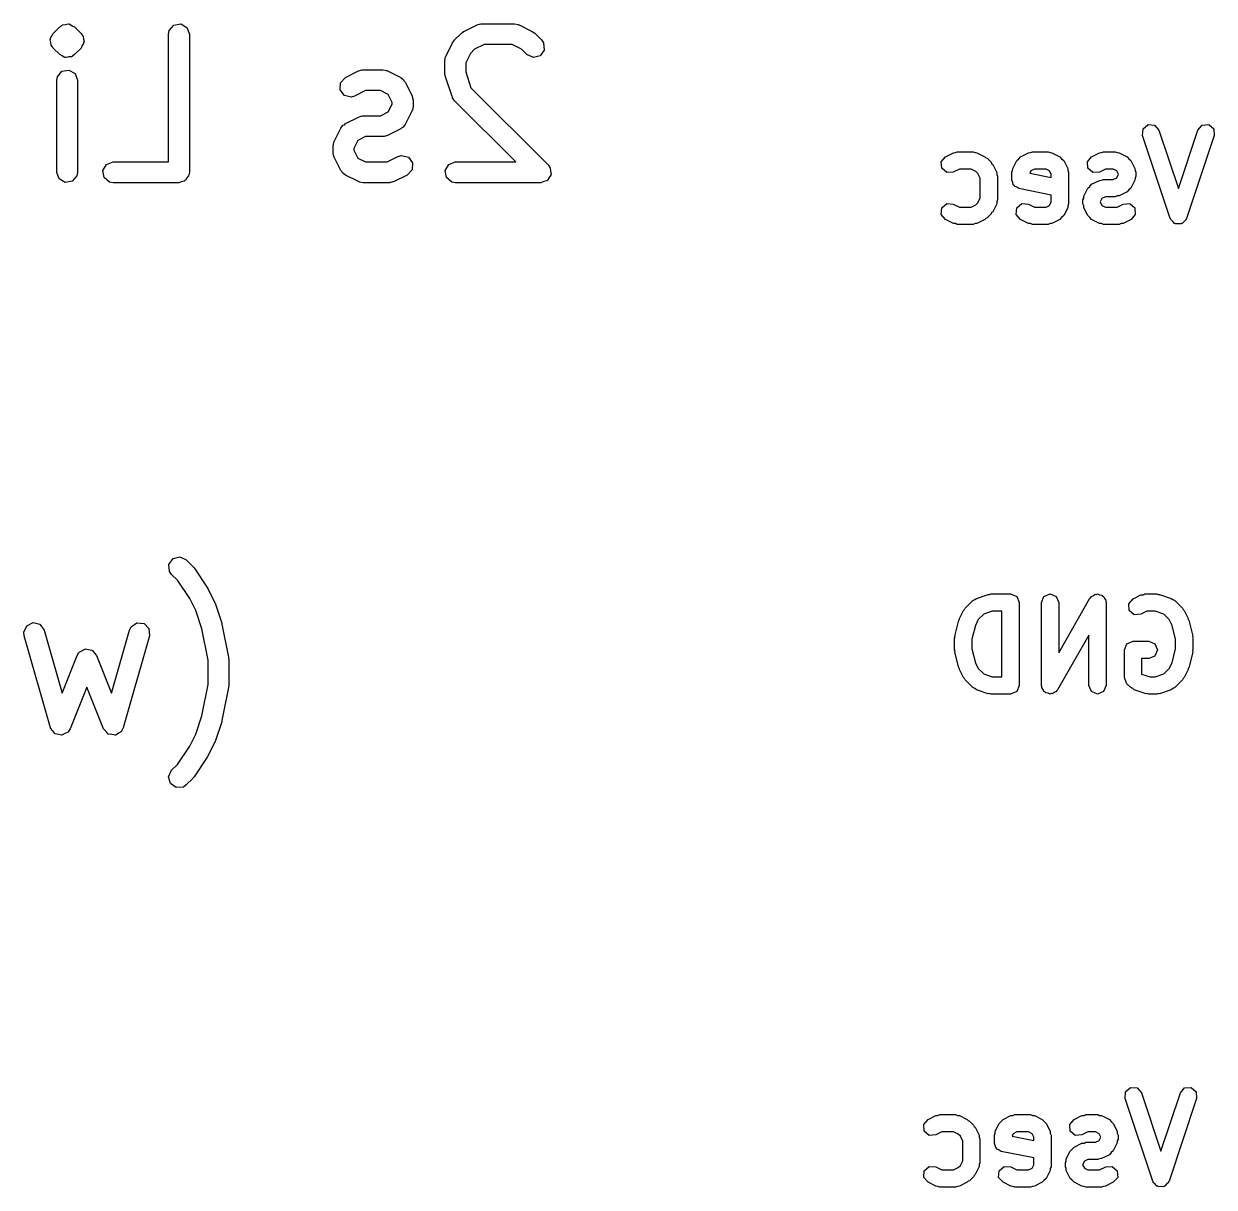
# Model space of a CAD drawing. Extents: x 83.8 to 115, y -109.2 to -88.6.
# Drawn here: x 106.4 to 115.02, y -98.6 to -90.18 of the extents above; entities that cross this region are included whole.
import ezdxf

# ---------------------------------------------------------------- set-up
doc = ezdxf.new("R2010")
doc.units = 0
doc.layers.add('BLACK', color=7, linetype='CONTINUOUS')

msp = doc.modelspace()

# ---------------------------------------------------------------- linework, layer by layer
at = {"layer": 'BLACK', "linetype": 'CONTINUOUS'}
for p, q in [((106.661, -90.2043), (106.669, -90.1987)), ((106.669, -90.1987), (106.671, -90.1959)), ((106.671, -90.1959), (106.674, -90.1951)), ((106.674, -90.1951), (106.675, -90.195)), ((106.675, -90.195), (106.677, -90.1924)), ((106.677, -90.1924), (106.679, -90.1921)), ((106.679, -90.1921), (106.683, -90.1894)), ((106.683, -90.1894), (106.702, -90.1877)), ((106.702, -90.1877), (106.721, -90.1827)), ((106.721, -90.1827), (106.724, -90.1841)), ((106.724, -90.1841), (106.727, -90.1835)), ((106.727, -90.1835), (106.73, -90.1852)), ((106.73, -90.1852), (106.734, -90.1849)), ((106.734, -90.1849), (106.75, -90.1961)), ((106.75, -90.1961), (106.767, -90.2043)), ((107.453, -90.2317), (107.486, -90.1924)), ((107.486, -90.1924), (107.537, -90.1835)), ((107.537, -90.1835), (107.581, -90.2092)), ((109.586, -90.2379), (109.681, -90.1903)), ((109.681, -90.1903), (109.706, -90.1829)), ((109.706, -90.1829), (109.71, -90.1839)), ((109.71, -90.1839), (109.714, -90.1824)), ((109.714, -90.1824), (109.952, -90.1824)), ((109.952, -90.1824), (109.978, -90.1869)), ((109.978, -90.1869), (109.981, -90.1898)), ((109.981, -90.1898), (109.986, -90.1903)), ((109.986, -90.1903), (110.081, -90.2379)), ((106.594, -90.2856), (106.605, -90.2696)), ((106.605, -90.2696), (106.614, -90.252)), ((106.614, -90.252), (106.661, -90.2043)), ((106.767, -90.2043), (106.815, -90.252)), ((106.815, -90.252), (106.821, -90.2601)), ((106.821, -90.2601), (106.823, -90.262)), ((106.823, -90.262), (106.824, -90.2652)), ((106.824, -90.2652), (106.83, -90.2733)), ((106.83, -90.2733), (106.832, -90.2927)), ((107.449, -90.2574), (107.453, -90.2317)), ((107.449, -91.1824), (107.449, -90.2574)), ((107.581, -90.2092), (107.599, -90.2574)), ((107.599, -90.2574), (107.599, -91.2574)), ((109.518, -90.2996), (109.566, -90.252)), ((109.566, -90.252), (109.584, -90.2391)), ((109.584, -90.2391), (109.586, -90.2379)), ((110.081, -90.2379), (110.099, -90.2513)), ((110.099, -90.2513), (110.101, -90.252)), ((110.101, -90.252), (110.148, -90.2996)), ((106.592, -90.2985), (106.595, -90.2923)), ((106.597, -90.3173), (106.592, -90.2985)), ((106.595, -90.2923), (106.594, -90.2856)), ((106.599, -90.3367), (106.597, -90.3173)), ((106.604, -90.3448), (106.599, -90.3367)), ((106.605, -90.348), (106.604, -90.3448)), ((106.608, -90.3499), (106.605, -90.348)), ((106.614, -90.358), (106.608, -90.3499)), ((106.661, -90.4057), (106.614, -90.358)), ((106.815, -90.358), (106.767, -90.4057)), ((106.823, -90.3404), (106.815, -90.358)), ((106.834, -90.3244), (106.823, -90.3404)), ((106.832, -90.2927), (106.837, -90.3115)), ((106.837, -90.3115), (106.834, -90.3177)), ((106.834, -90.3177), (106.834, -90.3244)), ((109.457, -90.4143), (109.504, -90.3191)), ((109.504, -90.3191), (109.518, -90.3011)), ((109.518, -90.3011), (109.518, -90.2996)), ((109.663, -90.3666), (109.633, -90.397)), ((109.732, -90.3324), (109.663, -90.3666)), ((109.935, -90.3324), (109.732, -90.3324)), ((110.003, -90.3666), (109.935, -90.3324)), ((110.042, -90.4057), (110.003, -90.3666)), ((110.148, -90.2996), (110.163, -90.3209)), ((110.163, -90.3209), (110.168, -90.372)), ((106.679, -90.4139), (106.661, -90.4057)), ((106.695, -90.4251), (106.679, -90.4139)), ((106.698, -90.4248), (106.695, -90.4251)), ((106.701, -90.4265), (106.698, -90.4248)), ((106.705, -90.4259), (106.701, -90.4265)), ((106.708, -90.4273), (106.705, -90.4259)), ((106.727, -90.4223), (106.708, -90.4273)), ((106.746, -90.4206), (106.727, -90.4223)), ((106.75, -90.4179), (106.746, -90.4206)), ((106.752, -90.4176), (106.75, -90.4179)), ((106.754, -90.415), (106.752, -90.4176)), ((106.757, -90.4141), (106.754, -90.4149)), ((106.754, -90.4149), (106.754, -90.415)), ((106.759, -90.4113), (106.757, -90.4141)), ((106.767, -90.4057), (106.759, -90.4113)), ((109.449, -90.4479), (109.453, -90.4222)), ((109.449, -90.5431), (109.449, -90.4479)), ((109.453, -90.4222), (109.456, -90.4188)), ((109.456, -90.4188), (109.457, -90.4143)), ((109.633, -90.397), (109.599, -90.4656)), ((110.089, -90.4273), (110.042, -90.4057)), ((110.138, -90.4141), (110.089, -90.4273)), ((110.168, -90.372), (110.138, -90.4141)), ((106.644, -90.5651), (106.677, -90.5258)), ((106.677, -90.5258), (106.727, -90.5169)), ((106.727, -90.5169), (106.772, -90.5425)), ((106.772, -90.5425), (106.789, -90.5907)), ((108.728, -90.5713), (108.824, -90.5236)), ((108.824, -90.5236), (108.849, -90.5162)), ((108.849, -90.5162), (108.853, -90.5172)), ((108.853, -90.5172), (108.857, -90.5157)), ((108.857, -90.5157), (109, -90.5157)), ((109, -90.5157), (109.026, -90.5202)), ((109.026, -90.5202), (109.029, -90.5231)), ((109.029, -90.5231), (109.034, -90.5236)), ((109.034, -90.5236), (109.129, -90.5713)), ((109.449, -90.5446), (109.449, -90.5431)), ((109.599, -90.4656), (109.599, -90.5309)), ((109.599, -90.5309), (109.637, -90.6454)), ((106.639, -90.5907), (106.644, -90.5651)), ((106.639, -91.2574), (106.639, -90.5907)), ((106.789, -90.5907), (106.789, -91.2574)), ((108.69, -90.6597), (108.693, -90.6085)), ((108.693, -90.6085), (108.728, -90.5713)), ((109.129, -90.5713), (109.15, -90.5868)), ((109.15, -90.5868), (109.154, -90.5971)), ((109.154, -90.5971), (109.162, -90.6048)), ((109.162, -90.6048), (109.21, -90.7)), ((109.453, -90.5668), (109.449, -90.5446)), ((109.5, -90.7097), (109.453, -90.5668)), ((108.721, -90.7009), (108.69, -90.6597)), ((108.77, -90.7128), (108.721, -90.7009)), ((108.795, -90.7054), (108.77, -90.7128)), ((108.875, -90.6657), (108.795, -90.7054)), ((108.982, -90.6657), (108.875, -90.6657)), ((109.039, -90.6942), (108.982, -90.6657)), ((109.068, -90.7513), (109.039, -90.6942)), ((109.21, -90.7), (109.217, -90.725)), ((109.503, -90.7132), (109.5, -90.7097)), ((109.503, -90.7176), (109.503, -90.7132)), ((109.637, -90.6454), (110.196, -91.2043)), ((109.039, -90.8205), (109.068, -90.7635)), ((109.068, -90.7635), (109.068, -90.7513)), ((109.218, -90.7812), (109.213, -90.8068)), ((109.217, -90.725), (109.216, -90.7294)), ((109.216, -90.7294), (109.218, -90.7336)), ((109.218, -90.7336), (109.218, -90.7812)), ((109.518, -90.739), (109.503, -90.7176)), ((109.962, -91.1824), (109.518, -90.739)), ((108.728, -90.9046), (108.824, -90.857)), ((108.824, -90.857), (108.849, -90.8495)), ((108.849, -90.8495), (108.853, -90.8506)), ((108.853, -90.8506), (108.857, -90.849)), ((108.857, -90.849), (108.982, -90.849)), ((108.982, -90.849), (109.039, -90.8205)), ((109.21, -90.8147), (109.162, -90.91)), ((109.213, -90.8068), (109.21, -90.8103)), ((109.21, -90.8103), (109.21, -90.8147)), ((108.647, -91.0334), (108.695, -90.9381)), ((108.695, -90.9381), (108.71, -90.9172)), ((108.71, -90.9172), (108.721, -90.9127)), ((108.721, -90.9127), (108.728, -90.9046)), ((109.129, -90.9435), (109.034, -90.9911)), ((109.136, -90.9354), (109.129, -90.9435)), ((109.147, -90.9309), (109.136, -90.9354)), ((109.162, -90.91), (109.147, -90.9309)), ((114.498, -90.9912), (114.501, -90.9435)), ((114.501, -90.9435), (114.537, -90.9121)), ((114.537, -90.9121), (114.585, -90.9155)), ((114.585, -90.9155), (114.616, -90.9517)), ((114.616, -90.9517), (114.757, -91.3738)), ((114.757, -91.3738), (114.898, -90.9517)), ((114.898, -90.9517), (114.929, -90.9155)), ((114.929, -90.9155), (114.977, -90.9121)), ((114.977, -90.9121), (115.013, -90.9435)), ((115.013, -90.9435), (115.016, -90.9912)), ((108.639, -91.0669), (108.644, -91.0413)), ((108.644, -91.0413), (108.647, -91.0378)), ((108.647, -91.0378), (108.647, -91.0334)), ((108.818, -91.0276), (108.789, -91.0846)), ((108.875, -90.999), (108.818, -91.0276)), ((109, -90.999), (108.875, -90.999)), ((109.004, -90.9975), (109, -90.999)), ((109.009, -90.9986), (109.004, -90.9975)), ((109.034, -90.9911), (109.009, -90.9986)), ((114.698, -91.5912), (114.498, -90.9912)), ((115.016, -90.9912), (114.816, -91.5912)), ((108.639, -91.1145), (108.639, -91.0669)), ((108.641, -91.1187), (108.639, -91.1145)), ((108.64, -91.1231), (108.641, -91.1187)), ((108.647, -91.1481), (108.64, -91.1231)), ((108.789, -91.0846), (108.789, -91.0968)), ((108.789, -91.0968), (108.818, -91.1539)), ((109.03, -91.1824), (109.109, -91.1427)), ((109.109, -91.1427), (109.134, -91.1353)), ((109.134, -91.1353), (109.184, -91.1472)), ((113.041, -91.1802), (113.072, -91.1441)), ((113.072, -91.1441), (113.129, -91.1155)), ((113.129, -91.1155), (113.144, -91.1145)), ((113.144, -91.1145), (113.157, -91.1089)), ((113.157, -91.1089), (113.271, -91.1089)), ((113.271, -91.1089), (113.285, -91.1145)), ((113.285, -91.1145), (113.299, -91.1155)), ((113.299, -91.1155), (113.357, -91.1441)), ((113.357, -91.1441), (113.363, -91.1519)), ((113.602, -91.1591), (113.615, -91.1441)), ((113.615, -91.1441), (113.672, -91.1155)), ((113.672, -91.1155), (113.687, -91.1145)), ((113.687, -91.1145), (113.7, -91.1089)), ((113.7, -91.1089), (113.814, -91.1089)), ((113.814, -91.1089), (113.828, -91.1145)), ((113.828, -91.1145), (113.842, -91.1155)), ((113.842, -91.1155), (113.899, -91.1441)), ((113.899, -91.1441), (113.912, -91.1591)), ((114.098, -91.1802), (114.129, -91.1441)), ((114.129, -91.1441), (114.186, -91.1155)), ((114.186, -91.1155), (114.201, -91.1145)), ((114.201, -91.1145), (114.214, -91.1089)), ((114.214, -91.1089), (114.3, -91.1089)), ((114.3, -91.1089), (114.313, -91.1145)), ((114.313, -91.1145), (114.328, -91.1155)), ((114.328, -91.1155), (114.385, -91.1441)), ((114.385, -91.1441), (114.398, -91.1591)), ((106.974, -91.2444), (106.999, -91.1999)), ((106.999, -91.1999), (107.048, -91.1824)), ((107.048, -91.1824), (107.449, -91.1824)), ((108.695, -91.2433), (108.647, -91.1481)), ((108.818, -91.1539), (108.875, -91.1824)), ((108.875, -91.1824), (109.03, -91.1824)), ((109.184, -91.1472), (109.215, -91.1884)), ((109.215, -91.1884), (109.212, -91.2396)), ((109.45, -91.2444), (109.476, -91.1999)), ((109.476, -91.1999), (109.524, -91.1824)), ((109.524, -91.1824), (109.962, -91.1824)), ((110.196, -91.2043), (110.205, -91.2178)), ((110.205, -91.2178), (110.208, -91.2199)), ((110.208, -91.2199), (110.208, -91.2219)), ((110.208, -91.2219), (110.211, -91.2257)), ((110.211, -91.2257), (110.213, -91.2482)), ((113.044, -91.228), (113.041, -91.1802)), ((113.08, -91.2593), (113.044, -91.228)), ((113.363, -91.1519), (113.373, -91.1558)), ((113.373, -91.1558), (113.401, -91.1844)), ((113.401, -91.1844), (113.405, -91.1939)), ((113.405, -91.1939), (113.413, -91.2006)), ((113.413, -91.2006), (113.442, -91.2578)), ((113.557, -91.2437), (113.558, -91.2292)), ((113.558, -91.2292), (113.587, -91.172)), ((113.587, -91.172), (113.602, -91.1591)), ((113.912, -91.1591), (113.927, -91.172)), ((113.927, -91.172), (113.956, -91.2292)), ((113.956, -91.2292), (113.957, -91.2437)), ((114.101, -91.228), (114.098, -91.1802)), ((114.137, -91.2593), (114.101, -91.228)), ((114.398, -91.1591), (114.413, -91.172)), ((114.413, -91.172), (114.442, -91.2292)), ((114.442, -91.2292), (114.443, -91.2437)), ((106.657, -91.3056), (106.639, -91.2574)), ((106.701, -91.3312), (106.657, -91.3056)), ((106.785, -91.283), (106.752, -91.3223)), ((106.789, -91.2574), (106.785, -91.283)), ((106.983, -91.2949), (106.974, -91.2444)), ((107.022, -91.3279), (106.983, -91.2949)), ((107.566, -91.3171), (107.561, -91.3223)), ((107.572, -91.3148), (107.566, -91.3171)), ((107.582, -91.298), (107.572, -91.3148)), ((107.594, -91.283), (107.582, -91.298)), ((107.596, -91.2733), (107.594, -91.283)), ((107.598, -91.2704), (107.596, -91.2733)), ((107.599, -91.2574), (107.597, -91.2671)), ((107.597, -91.2671), (107.598, -91.2704)), ((108.703, -91.251), (108.695, -91.2433)), ((108.707, -91.2613), (108.703, -91.251)), ((108.728, -91.2768), (108.707, -91.2613)), ((108.824, -91.3245), (108.728, -91.2768)), ((109.176, -91.2768), (109.081, -91.3245)), ((109.212, -91.2396), (109.176, -91.2768)), ((109.459, -91.2949), (109.45, -91.2444)), ((109.498, -91.3279), (109.459, -91.2949)), ((110.186, -91.3188), (110.164, -91.3247)), ((110.188, -91.316), (110.186, -91.3188)), ((110.191, -91.3148), (110.188, -91.316)), ((110.202, -91.2953), (110.191, -91.3148)), ((110.215, -91.2768), (110.202, -91.2953)), ((110.213, -91.2482), (110.217, -91.2704)), ((110.217, -91.2704), (110.215, -91.2734)), ((110.215, -91.2734), (110.215, -91.2768)), ((113.128, -91.2559), (113.08, -91.2593)), ((113.172, -91.2339), (113.128, -91.2559)), ((113.257, -91.2339), (113.172, -91.2339)), ((113.292, -91.2514), (113.257, -91.2339)), ((113.306, -91.2656), (113.292, -91.2514)), ((113.323, -91.3005), (113.306, -91.2656)), ((113.323, -91.4424), (113.323, -91.3005)), ((113.442, -91.2578), (113.443, -91.2723)), ((113.443, -91.2723), (113.448, -91.2857)), ((113.448, -91.2857), (113.448, -91.4571)), ((113.552, -91.2571), (113.557, -91.2437)), ((113.552, -91.3143), (113.552, -91.2571)), ((113.559, -91.3311), (113.552, -91.3143)), ((113.689, -91.2466), (113.681, -91.2639)), ((113.681, -91.2639), (113.837, -91.2952)), ((113.715, -91.2339), (113.689, -91.2466)), ((113.8, -91.2339), (113.715, -91.2339)), ((113.825, -91.2466), (113.8, -91.2339)), ((113.837, -91.2719), (113.825, -91.2466)), ((113.837, -91.2952), (113.837, -91.2719)), ((113.957, -91.2437), (113.962, -91.2571)), ((113.962, -91.2571), (113.962, -91.4857)), ((114.129, -91.3441), (114.186, -91.3155)), ((114.185, -91.2559), (114.137, -91.2593)), ((114.229, -91.2339), (114.185, -91.2559)), ((114.186, -91.3155), (114.201, -91.3145)), ((114.201, -91.3145), (114.214, -91.3089)), ((114.214, -91.3089), (114.285, -91.3089)), ((114.285, -91.2339), (114.229, -91.2339)), ((114.311, -91.2466), (114.285, -91.2339)), ((114.285, -91.3089), (114.311, -91.2963)), ((114.323, -91.2714), (114.311, -91.2466)), ((114.311, -91.2963), (114.323, -91.2714)), ((114.442, -91.3137), (114.413, -91.3708)), ((114.443, -91.2992), (114.442, -91.3137)), ((114.443, -91.2437), (114.448, -91.2571)), ((114.448, -91.2857), (114.443, -91.2992)), ((114.448, -91.2571), (114.448, -91.2857)), ((106.752, -91.3223), (106.701, -91.3312)), ((107.048, -91.3324), (107.022, -91.3279)), ((107.524, -91.3324), (107.048, -91.3324)), ((107.542, -91.3257), (107.524, -91.3324)), ((107.561, -91.3223), (107.542, -91.3257)), ((108.828, -91.325), (108.824, -91.3245)), ((108.831, -91.3279), (108.828, -91.325)), ((108.857, -91.3324), (108.831, -91.3279)), ((109.048, -91.3324), (108.857, -91.3324)), ((109.052, -91.3308), (109.048, -91.3324)), ((109.056, -91.3319), (109.052, -91.3308)), ((109.081, -91.3245), (109.056, -91.3319)), ((109.524, -91.3324), (109.498, -91.3279)), ((110.143, -91.3324), (109.524, -91.3324)), ((110.164, -91.3247), (110.143, -91.3324)), ((113.562, -91.349), (113.559, -91.3311)), ((113.568, -91.3525), (113.562, -91.349)), ((113.57, -91.3585), (113.568, -91.3525)), ((113.587, -91.3654), (113.57, -91.3585)), ((113.602, -91.3756), (113.587, -91.3654)), ((113.837, -91.4227), (113.602, -91.3756)), ((114.073, -91.4292), (114.101, -91.372)), ((114.101, -91.372), (114.116, -91.3591)), ((114.116, -91.3591), (114.129, -91.3441)), ((114.385, -91.3988), (114.328, -91.4273)), ((114.398, -91.3838), (114.385, -91.3988)), ((114.413, -91.3708), (114.398, -91.3838)), ((113.044, -91.5149), (113.08, -91.4836)), ((113.08, -91.4836), (113.128, -91.487)), ((113.128, -91.487), (113.172, -91.5089)), ((113.292, -91.4915), (113.306, -91.4773)), ((113.306, -91.4773), (113.323, -91.4424)), ((113.442, -91.4851), (113.413, -91.5422)), ((113.443, -91.4706), (113.442, -91.4851)), ((113.448, -91.4571), (113.443, -91.4706)), ((113.587, -91.5149), (113.623, -91.4836)), ((113.623, -91.4836), (113.671, -91.487)), ((113.671, -91.487), (113.715, -91.5089)), ((113.825, -91.4963), (113.837, -91.471)), ((113.837, -91.471), (113.837, -91.4227)), ((113.962, -91.4857), (113.957, -91.4992)), ((114.066, -91.4571), (114.072, -91.4437)), ((114.066, -91.4857), (114.066, -91.4571)), ((114.072, -91.4992), (114.066, -91.4857)), ((114.072, -91.4437), (114.073, -91.4292)), ((114.204, -91.4466), (114.191, -91.4714)), ((114.191, -91.4714), (114.204, -91.4963)), ((114.229, -91.4339), (114.204, -91.4466)), ((114.3, -91.4339), (114.229, -91.4339)), ((114.313, -91.4284), (114.3, -91.4339)), ((114.328, -91.4273), (114.313, -91.4284)), ((114.314, -91.5089), (114.358, -91.487)), ((114.358, -91.487), (114.405, -91.4836)), ((114.405, -91.4836), (114.442, -91.5149)), ((113.041, -91.5626), (113.044, -91.5149)), ((113.072, -91.5988), (113.041, -91.5626)), ((113.172, -91.5089), (113.257, -91.5089)), ((113.257, -91.5089), (113.292, -91.4915)), ((113.401, -91.5585), (113.373, -91.587)), ((113.405, -91.549), (113.401, -91.5585)), ((113.413, -91.5422), (113.405, -91.549)), ((113.584, -91.5626), (113.587, -91.5149)), ((113.615, -91.5988), (113.584, -91.5626)), ((113.715, -91.5089), (113.8, -91.5089)), ((113.8, -91.5089), (113.825, -91.4963)), ((113.927, -91.5708), (113.912, -91.5838)), ((113.956, -91.5137), (113.927, -91.5708)), ((113.957, -91.4992), (113.956, -91.5137)), ((114.073, -91.5137), (114.072, -91.4992)), ((114.101, -91.5708), (114.073, -91.5137)), ((114.116, -91.5838), (114.101, -91.5708)), ((114.204, -91.4963), (114.229, -91.5089)), ((114.229, -91.5089), (114.314, -91.5089)), ((114.445, -91.5626), (114.414, -91.5988)), ((114.442, -91.5149), (114.445, -91.5626)), ((113.129, -91.6273), (113.072, -91.5988)), ((113.144, -91.6284), (113.129, -91.6273)), ((113.157, -91.6339), (113.144, -91.6284)), ((113.271, -91.6339), (113.157, -91.6339)), ((113.285, -91.6284), (113.271, -91.6339)), ((113.299, -91.6273), (113.285, -91.6284)), ((113.357, -91.5988), (113.299, -91.6273)), ((113.363, -91.591), (113.357, -91.5988)), ((113.373, -91.587), (113.363, -91.591)), ((113.672, -91.6273), (113.615, -91.5988)), ((113.687, -91.6284), (113.672, -91.6273)), ((113.7, -91.6339), (113.687, -91.6284)), ((113.814, -91.6339), (113.7, -91.6339)), ((113.828, -91.6284), (113.814, -91.6339)), ((113.842, -91.6273), (113.828, -91.6284)), ((113.899, -91.5988), (113.842, -91.6273)), ((113.912, -91.5838), (113.899, -91.5988)), ((114.129, -91.5988), (114.116, -91.5838)), ((114.186, -91.6273), (114.129, -91.5988)), ((114.201, -91.6284), (114.186, -91.6273)), ((114.214, -91.6339), (114.201, -91.6284)), ((114.329, -91.6339), (114.214, -91.6339)), ((114.342, -91.6284), (114.329, -91.6339)), ((114.357, -91.6273), (114.342, -91.6284)), ((114.414, -91.5988), (114.357, -91.6273)), ((114.701, -91.5947), (114.698, -91.5912)), ((114.701, -91.5994), (114.701, -91.5947)), ((114.716, -91.6124), (114.701, -91.5994)), ((114.729, -91.6273), (114.716, -91.6124)), ((114.734, -91.6277), (114.729, -91.6273)), ((114.737, -91.6307), (114.734, -91.6277)), ((114.757, -91.6293), (114.737, -91.6307)), ((114.777, -91.6307), (114.757, -91.6293)), ((114.78, -91.6277), (114.777, -91.6307)), ((114.785, -91.6273), (114.78, -91.6277)), ((114.798, -91.6124), (114.785, -91.6273)), ((114.813, -91.5994), (114.798, -91.6124)), ((114.816, -91.5912), (114.813, -91.5947)), ((114.813, -91.5947), (114.813, -91.5994)), ((107.451, -94.0951), (107.481, -94.0531)), ((107.481, -94.0531), (107.53, -94.0398)), ((107.53, -94.0398), (107.577, -94.0615)), ((107.577, -94.0615), (107.624, -94.1091)), ((107.456, -94.1462), (107.451, -94.0951)), ((107.471, -94.1676), (107.456, -94.1462)), ((107.624, -94.1091), (107.631, -94.1185)), ((107.631, -94.1185), (107.634, -94.1205)), ((107.634, -94.1205), (107.729, -94.2634)), ((107.513, -94.2099), (107.471, -94.1676)), ((107.602, -94.3427), (107.513, -94.2099)), ((107.729, -94.2634), (107.732, -94.2696)), ((107.732, -94.2696), (107.734, -94.2715)), ((107.734, -94.2715), (107.781, -94.3667)), ((113.295, -94.3407), (113.38, -94.3121)), ((113.38, -94.3121), (113.39, -94.3129)), ((113.39, -94.3129), (113.4, -94.3089)), ((113.4, -94.3089), (113.543, -94.3089)), ((113.543, -94.3089), (113.587, -94.3272)), ((113.587, -94.3272), (113.605, -94.3714)), ((113.766, -94.3714), (113.784, -94.3272)), ((113.784, -94.3272), (113.829, -94.3089)), ((113.829, -94.3089), (113.873, -94.3272)), ((113.873, -94.3272), (113.891, -94.3714)), ((114.124, -94.3352), (114.127, -94.3272)), ((114.127, -94.3272), (114.142, -94.321)), ((114.142, -94.321), (114.155, -94.3111)), ((114.155, -94.3111), (114.163, -94.3122)), ((114.163, -94.3122), (114.171, -94.3089)), ((114.171, -94.3089), (114.186, -94.3151)), ((114.186, -94.3151), (114.202, -94.3172)), ((114.202, -94.3172), (114.208, -94.3239)), ((114.208, -94.3239), (114.216, -94.3272)), ((114.216, -94.3272), (114.222, -94.3422)), ((114.429, -94.3441), (114.486, -94.3155)), ((114.486, -94.3155), (114.501, -94.3145)), ((114.501, -94.3145), (114.514, -94.3089)), ((114.514, -94.3089), (114.6, -94.3089)), ((114.6, -94.3089), (114.61, -94.3129)), ((114.61, -94.3129), (114.62, -94.3121)), ((114.62, -94.3121), (114.705, -94.3407)), ((107.645, -94.429), (107.602, -94.3427)), ((107.781, -94.3667), (107.784, -94.3742)), ((107.784, -94.3742), (107.785, -94.3765)), ((107.785, -94.3765), (107.833, -94.5194)), ((113.209, -94.4225), (113.213, -94.4129)), ((113.213, -94.4129), (113.27, -94.3558)), ((113.27, -94.3558), (113.284, -94.3502)), ((113.284, -94.3502), (113.295, -94.3407)), ((113.605, -94.3714), (113.605, -94.9714)), ((113.766, -94.9714), (113.766, -94.3714)), ((113.891, -94.7361), (114.117, -94.3404)), ((113.891, -94.3714), (113.891, -94.7361)), ((114.117, -94.3404), (114.124, -94.3352)), ((114.222, -94.3422), (114.232, -94.355)), ((114.232, -94.355), (114.231, -94.3635)), ((114.231, -94.3635), (114.234, -94.3714)), ((114.234, -94.3714), (114.234, -94.9714)), ((114.398, -94.3802), (114.429, -94.3441)), ((114.401, -94.428), (114.398, -94.3802)), ((114.705, -94.3407), (114.716, -94.3502)), ((114.716, -94.3502), (114.73, -94.3558)), ((114.73, -94.3558), (114.787, -94.4129)), ((114.787, -94.4129), (114.791, -94.4225)), ((107.689, -94.5624), (107.645, -94.429)), ((113.139, -94.6134), (113.168, -94.4991)), ((113.168, -94.4991), (113.172, -94.4934)), ((113.172, -94.4934), (113.173, -94.4863)), ((113.173, -94.4863), (113.201, -94.4292)), ((113.201, -94.4292), (113.209, -94.4225)), ((113.309, -94.4942), (113.288, -94.5361)), ((113.348, -94.4546), (113.309, -94.4942)), ((113.41, -94.4339), (113.348, -94.4546)), ((113.48, -94.4339), (113.41, -94.4339)), ((113.48, -94.9089), (113.48, -94.4339)), ((114.437, -94.4593), (114.401, -94.428)), ((114.485, -94.4559), (114.437, -94.4593)), ((114.529, -94.4339), (114.485, -94.4559)), ((114.59, -94.4339), (114.529, -94.4339)), ((114.652, -94.4546), (114.59, -94.4339)), ((114.691, -94.4942), (114.652, -94.4546)), ((114.712, -94.5361), (114.691, -94.4942)), ((114.791, -94.4225), (114.799, -94.4292)), ((114.799, -94.4292), (114.827, -94.4863)), ((114.827, -94.4863), (114.828, -94.4934)), ((114.828, -94.4934), (114.832, -94.4991)), ((114.832, -94.4991), (114.861, -94.6134)), ((106.401, -94.5854), (106.422, -94.5386)), ((106.404, -94.6113), (106.401, -94.5854)), ((106.422, -94.5386), (106.468, -94.5161)), ((106.468, -94.5161), (106.518, -94.5286)), ((106.518, -94.5286), (106.548, -94.5701)), ((106.548, -94.5701), (106.679, -95.0258)), ((107.036, -95.0258), (107.166, -94.5701)), ((107.166, -94.5701), (107.177, -94.5467)), ((107.177, -94.5467), (107.22, -94.518)), ((107.22, -94.518), (107.271, -94.5233)), ((107.271, -94.5233), (107.307, -94.5601)), ((107.307, -94.5601), (107.31, -94.6113)), ((107.735, -94.7886), (107.689, -94.5624)), ((107.833, -94.5194), (107.834, -94.5261)), ((107.834, -94.5261), (107.835, -94.5284)), ((107.835, -94.5284), (107.883, -94.7665)), ((113.288, -94.5361), (113.262, -94.6363)), ((114.737, -94.6363), (114.712, -94.5361)), ((106.595, -95.278), (106.404, -94.6113)), ((107.31, -94.6113), (107.12, -95.278)), ((113.137, -94.6286), (113.141, -94.6212)), ((113.137, -94.7143), (113.137, -94.6286)), ((113.141, -94.6212), (113.139, -94.6134)), ((113.262, -94.6363), (113.262, -94.7066)), ((114.109, -94.6068), (113.883, -95.0024)), ((114.109, -94.9714), (114.109, -94.6068)), ((114.366, -94.7143), (114.384, -94.6701)), ((114.384, -94.6701), (114.429, -94.6518)), ((114.429, -94.6518), (114.543, -94.6518)), ((114.543, -94.6518), (114.587, -94.6701)), ((114.587, -94.6701), (114.605, -94.7143)), ((114.737, -94.7066), (114.737, -94.6363)), ((114.861, -94.6134), (114.859, -94.6212)), ((114.859, -94.6212), (114.862, -94.6286)), ((114.862, -94.6286), (114.862, -94.7143)), ((106.679, -95.0258), (106.788, -94.7533)), ((106.788, -94.7533), (106.797, -94.7375)), ((106.797, -94.7375), (106.798, -94.7348)), ((106.798, -94.7348), (106.799, -94.734)), ((106.799, -94.734), (106.801, -94.7312)), ((106.801, -94.7312), (106.822, -94.7201)), ((106.822, -94.7201), (106.842, -94.7078)), ((106.842, -94.7078), (106.844, -94.7081)), ((106.844, -94.7081), (106.846, -94.707)), ((106.846, -94.707), (106.869, -94.7117)), ((106.869, -94.7117), (106.893, -94.7151)), ((106.893, -94.7151), (106.894, -94.7169)), ((106.894, -94.7169), (106.897, -94.7174)), ((106.897, -94.7174), (106.911, -94.7359)), ((106.911, -94.7359), (106.927, -94.7533)), ((106.927, -94.7533), (107.036, -95.0258)), ((113.141, -94.7216), (113.137, -94.7143)), ((113.139, -94.7294), (113.141, -94.7216)), ((113.168, -94.8437), (113.139, -94.7294)), ((113.262, -94.7066), (113.288, -94.8068)), ((114.366, -94.9143), (114.366, -94.7143)), ((114.587, -94.7585), (114.543, -94.7768)), ((114.605, -94.7143), (114.587, -94.7585)), ((114.712, -94.8068), (114.737, -94.7066)), ((114.861, -94.7294), (114.832, -94.8437)), ((114.862, -94.7143), (114.859, -94.7216)), ((114.859, -94.7216), (114.861, -94.7294)), ((107.735, -94.9642), (107.735, -94.7886)), ((107.883, -94.7665), (107.883, -94.7779)), ((107.883, -94.7779), (107.885, -94.7812)), ((107.885, -94.7812), (107.885, -94.9717)), ((113.172, -94.8494), (113.168, -94.8437)), ((113.173, -94.8565), (113.172, -94.8494)), ((113.288, -94.8068), (113.309, -94.8487)), ((113.309, -94.8487), (113.348, -94.8882)), ((114.543, -94.7768), (114.491, -94.7768)), ((114.491, -94.7768), (114.491, -94.8883)), ((114.652, -94.8882), (114.691, -94.8487)), ((114.691, -94.8487), (114.712, -94.8068)), ((114.828, -94.8494), (114.827, -94.8565)), ((114.832, -94.8437), (114.828, -94.8494)), ((113.201, -94.9137), (113.173, -94.8565)), ((113.209, -94.9204), (113.201, -94.9137)), ((113.213, -94.9299), (113.209, -94.9204)), ((113.27, -94.9871), (113.213, -94.9299)), ((113.348, -94.8882), (113.41, -94.9089)), ((113.41, -94.9089), (113.48, -94.9089)), ((114.371, -94.9272), (114.366, -94.9143)), ((114.384, -94.9585), (114.371, -94.9272)), ((114.491, -94.8883), (114.553, -94.9089)), ((114.553, -94.9089), (114.59, -94.9089)), ((114.59, -94.9089), (114.652, -94.8882)), ((114.787, -94.9299), (114.73, -94.9871)), ((114.791, -94.9204), (114.787, -94.9299)), ((114.799, -94.9137), (114.791, -94.9204)), ((114.827, -94.8565), (114.799, -94.9137)), ((106.857, -94.9831), (106.736, -95.2852)), ((106.978, -95.2852), (106.857, -94.9831)), ((107.689, -95.1905), (107.735, -94.9642)), ((107.883, -94.9864), (107.835, -95.2245)), ((107.885, -94.9717), (107.883, -94.9829)), ((107.883, -94.9829), (107.883, -94.9864)), ((113.284, -94.9926), (113.27, -94.9871)), ((113.295, -95.0022), (113.284, -94.9926)), ((113.38, -95.0307), (113.295, -95.0022)), ((113.587, -95.0156), (113.543, -95.0339)), ((113.605, -94.9714), (113.587, -95.0156)), ((113.769, -94.9794), (113.766, -94.9714)), ((113.768, -94.9879), (113.769, -94.9794)), ((113.778, -95.0007), (113.768, -94.9879)), ((113.784, -95.0156), (113.778, -95.0007)), ((113.792, -95.0189), (113.784, -95.0156)), ((113.798, -95.0257), (113.792, -95.0189)), ((113.858, -95.0218), (113.845, -95.0317)), ((113.873, -95.0156), (113.858, -95.0218)), ((113.876, -95.0077), (113.873, -95.0156)), ((113.883, -95.0024), (113.876, -95.0077)), ((114.127, -95.0156), (114.109, -94.9714)), ((114.171, -95.0339), (114.127, -95.0156)), ((114.216, -95.0156), (114.171, -95.0339)), ((114.234, -94.9714), (114.216, -95.0156)), ((114.413, -94.987), (114.384, -94.9585)), ((114.426, -94.9926), (114.413, -94.987)), ((114.437, -95.0022), (114.426, -94.9926)), ((114.523, -95.0307), (114.437, -95.0022)), ((114.705, -95.0022), (114.62, -95.0307)), ((114.716, -94.9926), (114.705, -95.0022)), ((114.73, -94.9871), (114.716, -94.9926)), ((113.39, -95.03), (113.38, -95.0307)), ((113.4, -95.0339), (113.39, -95.03)), ((113.543, -95.0339), (113.4, -95.0339)), ((113.814, -95.0277), (113.798, -95.0257)), ((113.829, -95.0339), (113.814, -95.0277)), ((113.837, -95.0306), (113.829, -95.0339)), ((113.845, -95.0317), (113.837, -95.0306)), ((114.533, -95.03), (114.523, -95.0307)), ((114.543, -95.0339), (114.533, -95.03)), ((114.6, -95.0339), (114.543, -95.0339)), ((114.61, -95.03), (114.6, -95.0339)), ((114.62, -95.0307), (114.61, -95.03)), ((107.645, -95.3238), (107.689, -95.1905)), ((106.595, -95.2792), (106.595, -95.278)), ((106.595, -95.2808), (106.595, -95.2792)), ((106.61, -95.2999), (106.595, -95.2808)), ((107.12, -95.278), (107.108, -95.3014)), ((107.833, -95.2335), (107.785, -95.3763)), ((107.835, -95.2245), (107.833, -95.2308)), ((107.833, -95.2308), (107.833, -95.2335)), ((106.625, -95.3195), (106.61, -95.2999)), ((106.626, -95.3199), (106.625, -95.3195)), ((106.627, -95.3211), (106.626, -95.3199)), ((106.651, -95.3261), (106.627, -95.3211)), ((106.674, -95.332), (106.651, -95.3261)), ((106.676, -95.3313), (106.674, -95.332)), ((106.677, -95.3316), (106.676, -95.3313)), ((106.699, -95.3201), (106.677, -95.3316)), ((106.721, -95.3095), (106.699, -95.3201)), ((106.723, -95.3074), (106.721, -95.3081)), ((106.721, -95.3081), (106.721, -95.3095)), ((106.736, -95.2852), (106.723, -95.3074)), ((106.979, -95.2864), (106.978, -95.2852)), ((106.979, -95.288), (106.979, -95.2864)), ((106.996, -95.3054), (106.979, -95.288)), ((107.012, -95.3235), (106.996, -95.3054)), ((107.014, -95.3237), (107.012, -95.3235)), ((107.015, -95.3248), (107.014, -95.3237)), ((107.039, -95.3273), (107.015, -95.3248)), ((107.063, -95.3308), (107.039, -95.3273)), ((107.064, -95.33), (107.063, -95.3308)), ((107.066, -95.3301), (107.064, -95.33)), ((107.086, -95.3165), (107.066, -95.3301)), ((107.107, -95.3038), (107.086, -95.3165)), ((107.108, -95.3014), (107.107, -95.3023)), ((107.107, -95.3023), (107.107, -95.3038)), ((107.602, -95.4101), (107.645, -95.3238)), ((107.513, -95.5429), (107.602, -95.4101)), ((107.781, -95.3862), (107.734, -95.4814)), ((107.782, -95.3832), (107.781, -95.3862)), ((107.785, -95.3763), (107.782, -95.3832)), ((107.729, -95.4895), (107.634, -95.6323)), ((107.73, -95.4868), (107.729, -95.4895)), ((107.734, -95.4814), (107.73, -95.4868)), ((107.449, -95.6318), (107.471, -95.5853)), ((107.471, -95.5853), (107.513, -95.5429)), ((107.462, -95.6814), (107.449, -95.6318)), ((107.504, -95.7108), (107.462, -95.6814)), ((107.556, -95.7063), (107.504, -95.7108)), ((107.577, -95.6914), (107.556, -95.7063)), ((107.624, -95.6437), (107.577, -95.6914)), ((107.626, -95.6406), (107.624, -95.6437)), ((107.634, -95.6323), (107.626, -95.6406)), ((114.371, -97.9598), (114.374, -97.9121)), ((114.374, -97.9121), (114.41, -97.8808)), ((114.41, -97.8808), (114.458, -97.8842)), ((114.458, -97.8842), (114.489, -97.9203)), ((114.489, -97.9203), (114.63, -98.3424)), ((114.63, -98.3424), (114.771, -97.9203)), ((114.771, -97.9203), (114.802, -97.8842)), ((114.802, -97.8842), (114.85, -97.8808)), ((114.85, -97.8808), (114.886, -97.9121)), ((114.886, -97.9121), (114.889, -97.9598)), ((114.571, -98.5598), (114.371, -97.9598)), ((114.889, -97.9598), (114.689, -98.5598)), ((112.914, -98.1489), (112.945, -98.1127)), ((112.945, -98.1127), (113.002, -98.0842)), ((113.002, -98.0842), (113.016, -98.0831)), ((113.016, -98.0831), (113.03, -98.0776)), ((113.03, -98.0776), (113.144, -98.0776)), ((113.144, -98.0776), (113.158, -98.0831)), ((113.158, -98.0831), (113.172, -98.0842)), ((113.172, -98.0842), (113.229, -98.1127)), ((113.229, -98.1127), (113.236, -98.1205)), ((113.236, -98.1205), (113.246, -98.1244)), ((113.246, -98.1244), (113.274, -98.153)), ((113.475, -98.1277), (113.488, -98.1127)), ((113.488, -98.1127), (113.545, -98.0842)), ((113.545, -98.0842), (113.559, -98.0831)), ((113.559, -98.0831), (113.573, -98.0776)), ((113.573, -98.0776), (113.687, -98.0776)), ((113.687, -98.0776), (113.701, -98.0831)), ((113.701, -98.0831), (113.715, -98.0842)), ((113.715, -98.0842), (113.772, -98.1127)), ((113.772, -98.1127), (113.785, -98.1277)), ((113.971, -98.1489), (114.002, -98.1127)), ((114.002, -98.1127), (114.059, -98.0842)), ((114.059, -98.0842), (114.074, -98.0831)), ((114.074, -98.0831), (114.087, -98.0776)), ((114.087, -98.0776), (114.173, -98.0776)), ((114.173, -98.0776), (114.186, -98.0831)), ((114.186, -98.0831), (114.201, -98.0842)), ((114.201, -98.0842), (114.258, -98.1127)), ((114.258, -98.1127), (114.271, -98.1277)), ((112.917, -98.1966), (112.914, -98.1489)), ((112.953, -98.2279), (112.917, -98.1966)), ((113.045, -98.2026), (113.001, -98.2245)), ((113.129, -98.2026), (113.045, -98.2026)), ((113.164, -98.22), (113.129, -98.2026)), ((113.274, -98.153), (113.278, -98.1625)), ((113.278, -98.1625), (113.286, -98.1693)), ((113.286, -98.1693), (113.314, -98.2264)), ((113.43, -98.2123), (113.431, -98.1978)), ((113.431, -98.1978), (113.46, -98.1407)), ((113.46, -98.1407), (113.475, -98.1277)), ((113.588, -98.2026), (113.562, -98.2152)), ((113.672, -98.2026), (113.588, -98.2026)), ((113.698, -98.2152), (113.672, -98.2026)), ((113.785, -98.1277), (113.8, -98.1407)), ((113.8, -98.1407), (113.829, -98.1978)), ((113.829, -98.1978), (113.83, -98.2123)), ((113.974, -98.1966), (113.971, -98.1489)), ((114.01, -98.2279), (113.974, -98.1966)), ((114.102, -98.2026), (114.058, -98.2245)), ((114.158, -98.2026), (114.102, -98.2026)), ((114.183, -98.2152), (114.158, -98.2026)), ((114.271, -98.1277), (114.286, -98.1407)), ((114.286, -98.1407), (114.314, -98.1978)), ((114.314, -98.1978), (114.315, -98.2123)), ((113.001, -98.2245), (112.953, -98.2279)), ((113.179, -98.2342), (113.164, -98.22)), ((113.196, -98.2691), (113.179, -98.2342)), ((113.196, -98.411), (113.196, -98.2691)), ((113.314, -98.2264), (113.315, -98.2409)), ((113.315, -98.2409), (113.321, -98.2543)), ((113.321, -98.2543), (113.321, -98.4258)), ((113.425, -98.2258), (113.43, -98.2123)), ((113.425, -98.2829), (113.425, -98.2258)), ((113.432, -98.2997), (113.425, -98.2829)), ((113.562, -98.2152), (113.554, -98.2325)), ((113.554, -98.2325), (113.71, -98.2638)), ((113.71, -98.2405), (113.698, -98.2152)), ((113.71, -98.2638), (113.71, -98.2405)), ((113.83, -98.2123), (113.835, -98.2258)), ((113.835, -98.2258), (113.835, -98.4543)), ((114.002, -98.3127), (114.059, -98.2842)), ((114.058, -98.2245), (114.01, -98.2279)), ((114.059, -98.2842), (114.074, -98.2831)), ((114.074, -98.2831), (114.087, -98.2776)), ((114.087, -98.2776), (114.158, -98.2776)), ((114.158, -98.2776), (114.183, -98.2649)), ((114.196, -98.2401), (114.183, -98.2152)), ((114.183, -98.2649), (114.196, -98.2401)), ((114.314, -98.2823), (114.286, -98.3394)), ((114.315, -98.2678), (114.314, -98.2823)), ((114.315, -98.2123), (114.321, -98.2258)), ((114.321, -98.2543), (114.315, -98.2678)), ((114.321, -98.2258), (114.321, -98.2543)), ((113.435, -98.3176), (113.432, -98.2997)), ((113.44, -98.3212), (113.435, -98.3176)), ((113.443, -98.3271), (113.44, -98.3212)), ((113.46, -98.3341), (113.443, -98.3271)), ((113.475, -98.3442), (113.46, -98.3341)), ((113.71, -98.3913), (113.475, -98.3442)), ((113.945, -98.3978), (113.974, -98.3407)), ((113.974, -98.3407), (113.989, -98.3277)), ((113.989, -98.3277), (114.002, -98.3127)), ((114.258, -98.3674), (114.201, -98.396)), ((114.271, -98.3524), (114.258, -98.3674)), ((114.286, -98.3394), (114.271, -98.3524)), ((112.917, -98.4835), (112.953, -98.4522)), ((112.953, -98.4522), (113.001, -98.4556)), ((113.001, -98.4556), (113.045, -98.4776)), ((113.129, -98.4776), (113.164, -98.4601)), ((113.164, -98.4601), (113.179, -98.4459)), ((113.179, -98.4459), (113.196, -98.411)), ((113.314, -98.4537), (113.286, -98.5109)), ((113.315, -98.4392), (113.314, -98.4537)), ((113.321, -98.4258), (113.315, -98.4392)), ((113.46, -98.4835), (113.496, -98.4522)), ((113.496, -98.4522), (113.544, -98.4556)), ((113.544, -98.4556), (113.588, -98.4776)), ((113.672, -98.4776), (113.698, -98.4649)), ((113.698, -98.4649), (113.71, -98.4396)), ((113.71, -98.4396), (113.71, -98.3913)), ((113.83, -98.4678), (113.829, -98.4823)), ((113.835, -98.4543), (113.83, -98.4678)), ((113.939, -98.4258), (113.944, -98.4123)), ((113.939, -98.4543), (113.939, -98.4258)), ((113.944, -98.4678), (113.939, -98.4543)), ((113.944, -98.4123), (113.945, -98.3978)), ((113.945, -98.4823), (113.944, -98.4678)), ((114.077, -98.4152), (114.064, -98.4401)), ((114.064, -98.4401), (114.077, -98.4649)), ((114.102, -98.4026), (114.077, -98.4152)), ((114.077, -98.4649), (114.102, -98.4776)), ((114.173, -98.4026), (114.102, -98.4026)), ((114.186, -98.397), (114.173, -98.4026)), ((114.201, -98.396), (114.186, -98.397)), ((114.187, -98.4776), (114.231, -98.4556)), ((114.231, -98.4556), (114.278, -98.4522)), ((114.278, -98.4522), (114.314, -98.4835)), ((112.914, -98.5313), (112.917, -98.4835)), ((112.945, -98.5674), (112.914, -98.5313)), ((113.045, -98.4776), (113.129, -98.4776)), ((113.274, -98.5271), (113.246, -98.5557)), ((113.278, -98.5176), (113.274, -98.5271)), ((113.286, -98.5109), (113.278, -98.5176)), ((113.456, -98.5313), (113.46, -98.4835)), ((113.488, -98.5674), (113.456, -98.5313)), ((113.588, -98.4776), (113.672, -98.4776)), ((113.785, -98.5524), (113.772, -98.5674)), ((113.8, -98.5394), (113.785, -98.5524)), ((113.829, -98.4823), (113.8, -98.5394)), ((113.974, -98.5394), (113.945, -98.4823)), ((113.989, -98.5524), (113.974, -98.5394)), ((114.002, -98.5674), (113.989, -98.5524)), ((114.102, -98.4776), (114.187, -98.4776)), ((114.318, -98.5313), (114.286, -98.5674)), ((114.314, -98.4835), (114.318, -98.5313)), ((113.002, -98.596), (112.945, -98.5674)), ((113.017, -98.597), (113.002, -98.596)), ((113.03, -98.6026), (113.017, -98.597)), ((113.144, -98.6026), (113.03, -98.6026)), ((113.158, -98.597), (113.144, -98.6026)), ((113.172, -98.596), (113.158, -98.597)), ((113.229, -98.5674), (113.172, -98.596)), ((113.236, -98.5596), (113.229, -98.5674)), ((113.246, -98.5557), (113.236, -98.5596)), ((113.545, -98.596), (113.488, -98.5674)), ((113.559, -98.597), (113.545, -98.596)), ((113.573, -98.6026), (113.559, -98.597)), ((113.687, -98.6026), (113.573, -98.6026)), ((113.701, -98.597), (113.687, -98.6026)), ((113.715, -98.596), (113.701, -98.597)), ((113.772, -98.5674), (113.715, -98.596)), ((114.059, -98.596), (114.002, -98.5674)), ((114.074, -98.597), (114.059, -98.596)), ((114.087, -98.6026), (114.074, -98.597)), ((114.201, -98.6026), (114.087, -98.6026)), ((114.215, -98.597), (114.201, -98.6026)), ((114.229, -98.596), (114.215, -98.597)), ((114.286, -98.5674), (114.229, -98.596)), ((114.574, -98.5634), (114.571, -98.5598)), ((114.574, -98.568), (114.574, -98.5634)), ((114.589, -98.581), (114.574, -98.568)), ((114.602, -98.596), (114.589, -98.581)), ((114.607, -98.5963), (114.602, -98.596)), ((114.61, -98.5994), (114.607, -98.5963)), ((114.63, -98.598), (114.61, -98.5994)), ((114.65, -98.5994), (114.63, -98.598)), ((114.653, -98.5963), (114.65, -98.5994)), ((114.658, -98.596), (114.653, -98.5963)), ((114.671, -98.581), (114.658, -98.596)), ((114.686, -98.568), (114.671, -98.581)), ((114.689, -98.5598), (114.686, -98.5634)), ((114.686, -98.5634), (114.686, -98.568))]:
    msp.add_line(p, q, dxfattribs=at)

doc.saveas('drawing.dxf')
